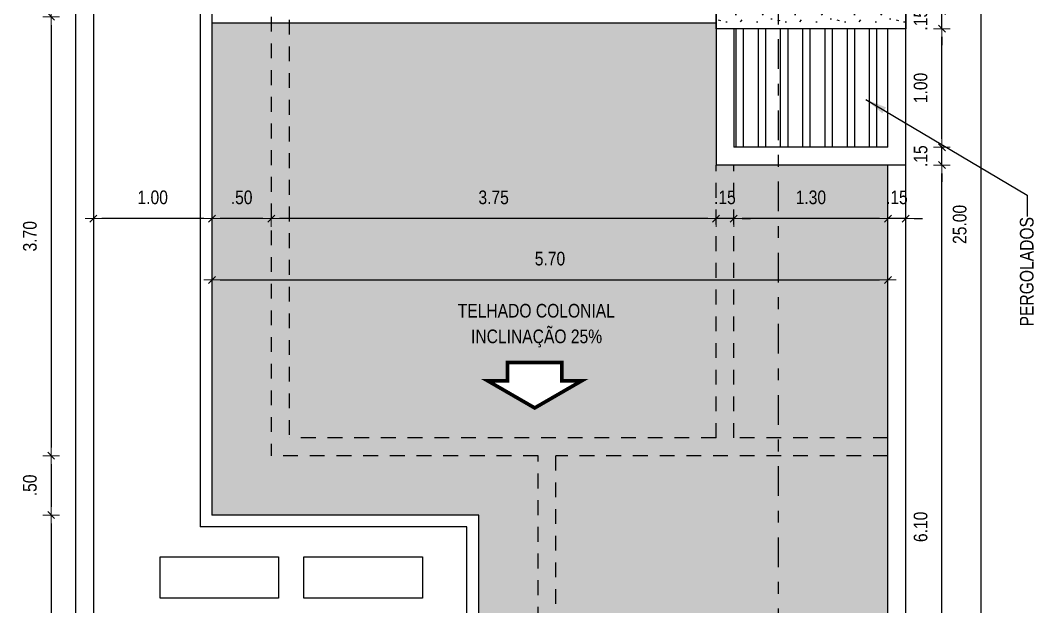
# Model space of a CAD drawing. Extents: x -415 to -176, y -135 to 749.
# Drawn here: x -410.1 to -401.55, y 729.46 to 734.41 of the extents above; entities that cross this region are included whole.
import ezdxf
from ezdxf.enums import TextEntityAlignment as Align

# ---------------------------------------------------------------- set-up
doc = ezdxf.new("R2010")
doc.units = 0
doc.header["$MEASUREMENT"] = 0
doc.header["$PDSIZE"] = -5
doc.linetypes.add('DASHDOT2', pattern=[0.5, 0.25, -0.125, 0, -0.125])
doc.linetypes.add('HIDDEN2', pattern=[0.1875, 0.125, -0.0625])
doc.layers.get('0').update_dxf_attribs({"linetype": 'CONTINUOUS'})
doc.layers.get('Defpoints').update_dxf_attribs({"linetype": 'CONTINUOUS'})
for name, color, linetype in [('AR-ALV', 5, 'CONTINUOUS'), ('E-txt-g', 3, 'CONTINUOUS'), ('TEXTO3', 4, 'CONTINUOUS')]:
    doc.layers.add(name, color=color, linetype=linetype)
for name, color, linetype, lineweight in [('E-Cta-W', 7, 'CONTINUOUS', 20), ('E-Lay-9', 9, 'CONTINUOUS', 9), ('E-Pen-C', 4, 'CONTINUOUS', 15), ('E-Pen-G', 3, 'CONTINUOUS', 30), ('E-Txt-W', 7, 'CONTINUOUS', 20)]:
    doc.layers.add(name, color=color, linetype=linetype, lineweight=lineweight)
doc.styles.add('F2', font='swissc.ttf')
doc.styles.add('REG60', font='romans.shx', dxfattribs={"width": 0.8, "height": 0.15})
doc.styles.add('REG80', font='romans.shx', dxfattribs={"width": 0.8, "height": 0.2})
doc.dimstyles.new('DIMENSION-1', dxfattribs={"dimtxt": 0.11, "dimasz": 0.07, "dimexe": 1, "dimexo": 0, "dimgap": 0.12, "dimtad": 1, "dimzin": 7, "dimdsep": 46, "dimtxsty": 'F2', "dimblk1": 'TRACO', "dimblk2": 'TRACO', "dimsah": 1, "dimcen": 1, "dimse1": 1, "dimse2": 1, "dimclrd": 256, "dimclre": 256, "dimclrt": 6, "dimadec": 0, "dimazin": 0, "dimtfac": 1, "dimtix": 1, "dimtmove": 2, "dimatfit": 3, "dimldrblk": 'TRACO', "dimfxl": 1, "dimtolj": 1, "dimtzin": 0, "dimarcsym": 0})
doc.dimstyles.get("Standard").update_dxf_attribs({"dimtxt": 0.18, "dimasz": 0.18, "dimexe": 0.18, "dimexo": 0.0625, "dimgap": 0.09, "dimtad": 0, "dimtih": 1, "dimtoh": 1, "dimdec": 4, "dimzin": 0, "dimdsep": 46, "dimtxsty": 'Standard', "dimcen": 0.09, "dimadec": 0, "dimazin": 0, "dimtfac": 1, "dimtdec": 4, "dimtofl": 0, "dimtmove": 0, "dimatfit": 3, "dimfxl": 1, "dimtolj": 1, "dimtzin": 0, "dimarcsym": 0})

# ---------------------------------------------------------------- blocks, each defined once
blk = doc.blocks.new('Seta')
at = {"const_width": 2}
blk.add_lwpolyline([(10, 15), (10, 25.98), (25, 0), (10, -25.98), (10, -15), (0, -15), (0, 15)], close=True, dxfattribs=at)
blk = doc.blocks.new('TXT-AMB75')
at = {"layer": 'E-txt-g', "style": 'REG80', "width": 0.8, "flags": 8}
blk.add_attdef('TXT', text='', height=0.2, dxfattribs=at).set_placement((0.005, 0.296), align=Align.CENTER)
at = {"layer": 'E-Txt-W', "style": 'REG60', "width": 0.8, "flags": 8}
blk.add_attdef('TXT', text='', height=0.15, dxfattribs=at).set_placement((0.005, 0.027), align=Align.CENTER)
blk = doc.blocks.new('TRACO')
at = {"layer": 'E-Pen-C'}
for p, q in [((-1, 0), (1, 0)), ((0, 1), (0, -1))]:
    blk.add_line(p, q, dxfattribs=at)
at = {"layer": 'E-Pen-G'}
blk.add_line((-0.42, -0.42), (0.42, 0.42), dxfattribs=at)
blk = doc.blocks.new('*D383')
at = {"color": 4, "lineweight": -2}
blk.add_line((-402.328, 727.1571), (-402.328, 733.1171), dxfattribs=at)
at = {"layer": 'Defpoints', "color": 0, "linetype": 'Continuous'}
for p in [(-402.7976, 733.1871), (-402.328, 733.1871), (-402.7824, 727.0871)]:
    blk.add_point(p, dxfattribs=at)
at = {"color": 4, "linetype": 'Continuous', "lineweight": -2, "xscale": 0.07, "yscale": 0.07, "zscale": 0.07}
for p, rotation in [((-402.328, 733.1871), 90), ((-402.328, 727.0871), 270)]:
    blk.add_blockref('TRACO', p, dxfattribs=dict(at, rotation=rotation))
at = {"color": 4, "linetype": 'Continuous', "insert": (-402.507, 730.1371), "char_height": 0.115, "attachment_point": 5, "rotation": 90, "style": 'F2'}
blk.add_mtext('\\A1;6.10', dxfattribs=at)
blk = doc.blocks.new('*D384')
at = {"color": 4, "lineweight": -2}
for p, q in [((-402.328, 733.4071), (-402.328, 733.4771)), ((-402.328, 733.1871), (-402.328, 733.3371)), ((-402.328, 733.1171), (-402.328, 733.0471))]:
    blk.add_line(p, q, dxfattribs=at)
at = {"layer": 'Defpoints', "color": 0, "linetype": 'Continuous'}
for p in [(-402.7824, 733.3371), (-402.328, 733.3371), (-402.7976, 733.1871)]:
    blk.add_point(p, dxfattribs=at)
at = {"color": 4, "linetype": 'Continuous', "lineweight": -2, "xscale": 0.07, "yscale": 0.07, "zscale": 0.07}
for p, rotation in [((-402.328, 733.3371), 270), ((-402.328, 733.1871), 90)]:
    blk.add_blockref('TRACO', p, dxfattribs=dict(at, rotation=rotation))
at = {"color": 4, "linetype": 'Continuous', "insert": (-402.507, 733.2621), "char_height": 0.115, "attachment_point": 5, "rotation": 90, "style": 'F2'}
blk.add_mtext('\\A1;.15', dxfattribs=at)
blk = doc.blocks.new('*D385')
at = {"color": 4, "lineweight": -2}
blk.add_line((-402.328, 733.4071), (-402.328, 734.2671), dxfattribs=at)
at = {"layer": 'Defpoints', "color": 0, "linetype": 'Continuous'}
for p in [(-402.7824, 734.3371), (-402.328, 734.3371), (-402.7824, 733.3371)]:
    blk.add_point(p, dxfattribs=at)
at = {"color": 4, "linetype": 'Continuous', "lineweight": -2, "xscale": 0.07, "yscale": 0.07, "zscale": 0.07}
for p, rotation in [((-402.328, 734.3371), 90), ((-402.328, 733.3371), 270)]:
    blk.add_blockref('TRACO', p, dxfattribs=dict(at, rotation=rotation))
at = {"color": 4, "linetype": 'Continuous', "insert": (-402.507, 733.8371), "char_height": 0.115, "attachment_point": 5, "rotation": 90, "style": 'F2'}
blk.add_mtext('\\A1;1.00', dxfattribs=at)
blk = doc.blocks.new('*D386')
at = {"color": 4, "lineweight": -2}
for p, q in [((-402.328, 734.5571), (-402.328, 734.6271)), ((-402.328, 734.3371), (-402.328, 734.4871)), ((-402.328, 734.2671), (-402.328, 734.1971))]:
    blk.add_line(p, q, dxfattribs=at)
at = {"layer": 'Defpoints', "color": 0, "linetype": 'Continuous'}
for p in [(-402.7824, 734.4871), (-402.328, 734.4871), (-402.7824, 734.3371)]:
    blk.add_point(p, dxfattribs=at)
at = {"color": 4, "linetype": 'Continuous', "lineweight": -2, "xscale": 0.07, "yscale": 0.07, "zscale": 0.07}
for p, rotation in [((-402.328, 734.4871), 270), ((-402.328, 734.3371), 90)]:
    blk.add_blockref('TRACO', p, dxfattribs=dict(at, rotation=rotation))
at = {"color": 4, "linetype": 'Continuous', "insert": (-402.507, 734.4121), "char_height": 0.115, "attachment_point": 5, "rotation": 90, "style": 'F2'}
blk.add_mtext('\\A1;.15', dxfattribs=at)
blk = doc.blocks.new('*D392')
at = {"color": 4, "lineweight": -2}
blk.add_line((-401.9982, 745.1171), (-401.9982, 720.2571), dxfattribs=at)
at = {"layer": 'Defpoints', "color": 0, "linetype": 'Continuous'}
for p in [(-402.6324, 745.1871), (-402.6324, 720.1871), (-401.9982, 720.1871)]:
    blk.add_point(p, dxfattribs=at)
at = {"color": 4, "linetype": 'Continuous', "lineweight": -2, "xscale": 0.07, "yscale": 0.07, "zscale": 0.07}
for p, rotation in [((-401.9982, 745.1871), 90), ((-401.9982, 720.1871), 270)]:
    blk.add_blockref('TRACO', p, dxfattribs=dict(at, rotation=rotation))
at = {"color": 4, "linetype": 'Continuous', "insert": (-402.1773, 732.6871), "char_height": 0.115, "attachment_point": 5, "rotation": 90, "style": 'F2'}
blk.add_mtext('\\A1;25.00', dxfattribs=at)
blk = doc.blocks.new('*D395')
at = {"color": 4, "lineweight": -2}
blk.add_line((-409.8386, 741.1171), (-409.8386, 734.5071), dxfattribs=at)
at = {"layer": 'Defpoints', "color": 0, "linetype": 'Continuous'}
for p in [(-407.9824, 741.1871), (-409.8386, 734.4371), (-408.4824, 734.4371)]:
    blk.add_point(p, dxfattribs=at)
at = {"color": 4, "linetype": 'Continuous', "lineweight": -2, "xscale": 0.07, "yscale": 0.07, "zscale": 0.07}
for p, rotation in [((-409.8386, 741.1871), 90), ((-409.8386, 734.4371), 270)]:
    blk.add_blockref('TRACO', p, dxfattribs=dict(at, rotation=rotation))
at = {"color": 4, "linetype": 'Continuous', "insert": (-410.0177, 737.8121), "char_height": 0.115, "attachment_point": 5, "rotation": 90, "style": 'F2'}
blk.add_mtext('\\A1;6.75', dxfattribs=at)
blk = doc.blocks.new('*D396')
at = {"color": 4, "lineweight": -2}
blk.add_line((-409.8386, 734.3671), (-409.8386, 730.8071), dxfattribs=at)
at = {"layer": 'Defpoints', "color": 0, "linetype": 'Continuous'}
for p in [(-408.4824, 734.4371), (-409.8386, 730.7371), (-407.9824, 730.7371)]:
    blk.add_point(p, dxfattribs=at)
at = {"color": 4, "linetype": 'Continuous', "lineweight": -2, "xscale": 0.07, "yscale": 0.07, "zscale": 0.07}
for p, rotation in [((-409.8386, 734.4371), 90), ((-409.8386, 730.7371), 270)]:
    blk.add_blockref('TRACO', p, dxfattribs=dict(at, rotation=rotation))
at = {"color": 4, "linetype": 'Continuous', "insert": (-410.0176, 732.5871), "char_height": 0.115, "attachment_point": 5, "rotation": 90, "style": 'F2'}
blk.add_mtext('\\A1;3.70', dxfattribs=at)
blk = doc.blocks.new('*D397')
at = {"color": 4, "lineweight": -2}
blk.add_line((-409.8386, 730.6671), (-409.8386, 730.3071), dxfattribs=at)
at = {"layer": 'Defpoints', "color": 0, "linetype": 'Continuous'}
for p in [(-407.9824, 730.7371), (-409.8386, 730.2371), (-408.4824, 730.2371)]:
    blk.add_point(p, dxfattribs=at)
at = {"color": 4, "linetype": 'Continuous', "lineweight": -2, "xscale": 0.07, "yscale": 0.07, "zscale": 0.07}
for p, rotation in [((-409.8386, 730.7371), 90), ((-409.8386, 730.2371), 270)]:
    blk.add_blockref('TRACO', p, dxfattribs=dict(at, rotation=rotation))
at = {"color": 4, "linetype": 'Continuous', "insert": (-410.0176, 730.4871), "char_height": 0.115, "attachment_point": 5, "rotation": 90, "style": 'F2'}
blk.add_mtext('\\A1;.50', dxfattribs=at)
blk = doc.blocks.new('*D398')
at = {"color": 4, "lineweight": -2}
blk.add_line((-409.8386, 730.1671), (-409.8386, 727.1571), dxfattribs=at)
at = {"layer": 'Defpoints', "color": 0, "linetype": 'Continuous'}
for p in [(-408.4824, 730.2371), (-409.8386, 727.0871), (-405.7324, 727.0871)]:
    blk.add_point(p, dxfattribs=at)
at = {"color": 4, "linetype": 'Continuous', "lineweight": -2, "xscale": 0.07, "yscale": 0.07, "zscale": 0.07}
for p, rotation in [((-409.8386, 730.2371), 90), ((-409.8386, 727.0871), 270)]:
    blk.add_blockref('TRACO', p, dxfattribs=dict(at, rotation=rotation))
at = {"color": 4, "linetype": 'Continuous', "insert": (-410.0177, 728.6621), "char_height": 0.115, "attachment_point": 5, "rotation": 90, "style": 'F2'}
blk.add_mtext('\\A1;3.15', dxfattribs=at)
blk = doc.blocks.new('*D406')
at = {"color": 4, "lineweight": -2}
for p, q in [((-402.8524, 732.7355), (-402.9224, 732.7355)), ((-402.6324, 732.7355), (-402.7824, 732.7355)), ((-402.5624, 732.7355), (-402.4924, 732.7355))]:
    blk.add_line(p, q, dxfattribs=at)
at = {"layer": 'Defpoints', "color": 0, "linetype": 'Continuous'}
for p in [(-402.7824, 733.1871), (-402.6324, 733.1871), (-402.7824, 732.7355)]:
    blk.add_point(p, dxfattribs=at)
at = {"color": 4, "linetype": 'Continuous', "lineweight": -2, "xscale": 0.07, "yscale": 0.07, "zscale": 0.07}
blk.add_blockref('TRACO', (-402.7824, 732.7355), dxfattribs=at)
at = {"color": 4, "linetype": 'Continuous', "lineweight": -2, "xscale": 0.07, "yscale": 0.07, "zscale": 0.07, "rotation": 180}
blk.add_blockref('TRACO', (-402.6324, 732.7355), dxfattribs=at)
at = {"color": 4, "linetype": 'Continuous', "insert": (-402.7074, 732.9145), "char_height": 0.115, "attachment_point": 5, "style": 'F2'}
blk.add_mtext('\\A1;.15', dxfattribs=at)
blk = doc.blocks.new('*D407')
at = {"color": 4, "lineweight": -2}
blk.add_line((-402.8524, 732.7355), (-404.0124, 732.7355), dxfattribs=at)
at = {"layer": 'Defpoints', "color": 0, "linetype": 'Continuous'}
for p in [(-404.0824, 733.3371), (-402.7824, 733.1871), (-404.0824, 732.7355)]:
    blk.add_point(p, dxfattribs=at)
at = {"color": 4, "linetype": 'Continuous', "lineweight": -2, "xscale": 0.07, "yscale": 0.07, "zscale": 0.07, "rotation": 180}
blk.add_blockref('TRACO', (-404.0824, 732.7355), dxfattribs=at)
at = {"color": 4, "linetype": 'Continuous', "lineweight": -2, "xscale": 0.07, "yscale": 0.07, "zscale": 0.07}
blk.add_blockref('TRACO', (-402.7824, 732.7355), dxfattribs=at)
at = {"color": 4, "linetype": 'Continuous', "insert": (-403.4324, 732.9145), "char_height": 0.115, "attachment_point": 5, "style": 'F2'}
blk.add_mtext('\\A1;1.30', dxfattribs=at)
blk = doc.blocks.new('*D408')
at = {"color": 4, "lineweight": -2}
for p, q in [((-404.3024, 732.7355), (-404.3724, 732.7355)), ((-404.0824, 732.7355), (-404.2324, 732.7355)), ((-404.0124, 732.7355), (-403.9424, 732.7355))]:
    blk.add_line(p, q, dxfattribs=at)
at = {"layer": 'Defpoints', "color": 0, "linetype": 'Continuous'}
for p in [(-404.0824, 733.3371), (-404.2324, 733.1871), (-404.2324, 732.7355)]:
    blk.add_point(p, dxfattribs=at)
at = {"color": 4, "linetype": 'Continuous', "lineweight": -2, "xscale": 0.07, "yscale": 0.07, "zscale": 0.07}
blk.add_blockref('TRACO', (-404.2324, 732.7355), dxfattribs=at)
at = {"color": 4, "linetype": 'Continuous', "lineweight": -2, "xscale": 0.07, "yscale": 0.07, "zscale": 0.07, "rotation": 180}
blk.add_blockref('TRACO', (-404.0824, 732.7355), dxfattribs=at)
at = {"color": 4, "linetype": 'Continuous', "insert": (-404.1574, 732.9145), "char_height": 0.115, "attachment_point": 5, "style": 'F2'}
blk.add_mtext('\\A1;.15', dxfattribs=at)
blk = doc.blocks.new('*D409')
at = {"color": 4, "lineweight": -2}
blk.add_line((-404.3024, 732.7355), (-407.9124, 732.7355), dxfattribs=at)
at = {"layer": 'Defpoints', "color": 0, "linetype": 'Continuous'}
for p in [(-404.2324, 733.1871), (-407.9824, 732.8437), (-407.9824, 732.7355)]:
    blk.add_point(p, dxfattribs=at)
at = {"color": 4, "linetype": 'Continuous', "lineweight": -2, "xscale": 0.07, "yscale": 0.07, "zscale": 0.07, "rotation": 180}
blk.add_blockref('TRACO', (-407.9824, 732.7355), dxfattribs=at)
at = {"color": 4, "linetype": 'Continuous', "lineweight": -2, "xscale": 0.07, "yscale": 0.07, "zscale": 0.07}
blk.add_blockref('TRACO', (-404.2324, 732.7355), dxfattribs=at)
at = {"color": 4, "linetype": 'Continuous', "insert": (-406.1074, 732.9145), "char_height": 0.115, "attachment_point": 5, "style": 'F2'}
blk.add_mtext('\\A1;3.75', dxfattribs=at)
blk = doc.blocks.new('*D410')
at = {"color": 4, "lineweight": -2}
blk.add_line((-408.0524, 732.7355), (-408.4124, 732.7355), dxfattribs=at)
at = {"layer": 'Defpoints', "color": 0, "linetype": 'Continuous'}
for p in [(-407.9824, 732.8437), (-408.4824, 732.7355), (-408.4824, 732.7038)]:
    blk.add_point(p, dxfattribs=at)
at = {"color": 4, "linetype": 'Continuous', "lineweight": -2, "xscale": 0.07, "yscale": 0.07, "zscale": 0.07, "rotation": 180}
blk.add_blockref('TRACO', (-408.4824, 732.7355), dxfattribs=at)
at = {"color": 4, "linetype": 'Continuous', "lineweight": -2, "xscale": 0.07, "yscale": 0.07, "zscale": 0.07}
blk.add_blockref('TRACO', (-407.9824, 732.7355), dxfattribs=at)
at = {"color": 4, "linetype": 'Continuous', "insert": (-408.2324, 732.9145), "char_height": 0.115, "attachment_point": 5, "style": 'F2'}
blk.add_mtext('\\A1;.50', dxfattribs=at)
blk = doc.blocks.new('*D411')
at = {"color": 4, "lineweight": -2}
blk.add_line((-408.5524, 732.7355), (-409.4124, 732.7355), dxfattribs=at)
at = {"layer": 'Defpoints', "color": 0, "linetype": 'Continuous'}
for p in [(-409.4824, 732.7355), (-409.4824, 732.7038), (-408.4824, 732.7038)]:
    blk.add_point(p, dxfattribs=at)
at = {"color": 4, "linetype": 'Continuous', "lineweight": -2, "xscale": 0.07, "yscale": 0.07, "zscale": 0.07, "rotation": 180}
blk.add_blockref('TRACO', (-409.4824, 732.7355), dxfattribs=at)
at = {"color": 4, "linetype": 'Continuous', "lineweight": -2, "xscale": 0.07, "yscale": 0.07, "zscale": 0.07}
blk.add_blockref('TRACO', (-408.4824, 732.7355), dxfattribs=at)
at = {"color": 4, "linetype": 'Continuous', "insert": (-408.9824, 732.9145), "char_height": 0.115, "attachment_point": 5, "style": 'F2'}
blk.add_mtext('\\A1;1.00', dxfattribs=at)
blk = doc.blocks.new('*D412')
at = {"color": 4, "lineweight": -2}
blk.add_line((-408.4124, 732.2191), (-402.8524, 732.2191), dxfattribs=at)
at = {"layer": 'Defpoints', "color": 0, "linetype": 'Continuous'}
for p in [(-408.4824, 732.4988), (-402.7824, 732.5454), (-402.7824, 732.2191)]:
    blk.add_point(p, dxfattribs=at)
at = {"color": 4, "linetype": 'Continuous', "lineweight": -2, "xscale": 0.07, "yscale": 0.07, "zscale": 0.07, "rotation": 180}
blk.add_blockref('TRACO', (-408.4824, 732.2191), dxfattribs=at)
at = {"color": 4, "linetype": 'Continuous', "lineweight": -2, "xscale": 0.07, "yscale": 0.07, "zscale": 0.07}
blk.add_blockref('TRACO', (-402.7824, 732.2191), dxfattribs=at)
at = {"color": 4, "linetype": 'Continuous', "insert": (-405.6324, 732.3981), "char_height": 0.115, "attachment_point": 5, "style": 'F2'}
blk.add_mtext('\\A1;5.70', dxfattribs=at)
blk = doc.blocks.new('*D432')
at = {"color": 4, "lineweight": -2}
blk.add_line((-410.2114, 720.2571), (-410.2114, 745.1171), dxfattribs=at)
at = {"layer": 'Defpoints', "color": 0, "linetype": 'Continuous'}
for p in [(-410.2114, 745.1871), (-409.6324, 745.1871), (-409.6324, 720.1871)]:
    blk.add_point(p, dxfattribs=at)
at = {"color": 4, "linetype": 'Continuous', "lineweight": -2, "xscale": 0.07, "yscale": 0.07, "zscale": 0.07}
for p, rotation in [((-410.2114, 745.1871), 90), ((-410.2114, 720.1871), 270)]:
    blk.add_blockref('TRACO', p, dxfattribs=dict(at, rotation=rotation))
at = {"color": 4, "linetype": 'Continuous', "insert": (-410.3905, 732.6871), "char_height": 0.115, "attachment_point": 5, "rotation": 90, "style": 'F2'}
blk.add_mtext('\\A1;25.00', dxfattribs=at)

msp = doc.modelspace()

# ---------------------------------------------------------------- hatches: boundary and pattern name
at = {"linetype": 'Continuous'}
h = msp.add_hatch(dxfattribs=at)
h.set_pattern_fill('STIP2', color=8, scale=0.5, angle=-90, style=0, pattern_type=2)
h.set_pattern_definition([(270, (0.435, -0.045), (0.5, -8e-17), [0, -0.5]), (270, (0.355, -0.105), (0.5, -8e-17), [0, -0.5]), (270, (0.235, -0.08), (0.5, -8e-17), [0, -0.5]), (270, (0.12, -0.255), (0.5, -8e-17), [0, -0.5]), (270, (0.3, -0.24), (0.5, -8e-17), [0, -0.5]), (270, (0.42, -0.375), (0.5, -8e-17), [0, -0.5]), (270, (0.455, -0.2), (0.5, -8e-17), [0, -0.5]), (270, (0.25, -0.41), (0.5, -8e-17), [0, -0.5]), (270, (0.09, -0.385), (0.5, -8e-17), [0, -0.5]), (270, (0.015, -0.015), (0.5, -8e-17), [0, -0.5]), (270, (0.115, -0.105), (0.5, -8e-17), [0, -0.5]), (270, (0.02, -0.175), (0.5, -8e-17), [0, -0.5]), (270, (0.34, -0.48), (0.5, -8e-17), [0, -0.5]), (270, (0.215, -0.32), (0.5, -8e-17), [0, -0.5]), (270, (0.38, -0.28), (0.5, -8e-17), [0, -0.5]), (270, (0.335, -0.365), (0.5, -8e-17), [0, -0.5]), (270, (0.2, -0.185), (0.5, -8e-17), [0, -0.5]), (270, (0.47, -0.325), (0.5, -8e-17), [0, -0.5]), (270, (0.175, -0.48), (0.5, -8e-17), [0, -0.5]), (270, (0.025, -0.465), (0.5, -8e-17), [0, -0.5]), (345.9638, (0.285, -0.09), (-1.500000273, 0.499999029), [0.0206155, -2.0409375]), (239.0362, (0.39, -0.175), (1.000001242, 1.499999011), [0.029155, -2.886321]), (248.1986, (0.275, -0.32), (-0.499999955, -1.500000137), [0.026926, -2.6656565]), (59.0362, (0.035, -0.325), (-1.000001242, -1.499999011), [0.029155, -2.886321]), (323.1301, (0.1, -0.17), (1.499999959, -1.000000062), [0.025, -2.475]), (225, (0.46, -0.435), (-2e-16, -0.50000015), [0.0282845, -0.6788225]), (11.3099, (0.15, -0.4), (2.000000376, 0.499998816), [0.025495, -2.5240145]), (233.1301, (0.17, -0.03), (-1.000000062, -1.499999959), [0.025, -2.475]), (225, (0.485, -0.09), (-2e-16, -0.50000015), [0.021213, -0.6858935])])
h.paths.add_polyline_path([(-404.2324, 737.0371), (-402.6324, 737.0371), (-402.6324, 734.3371), (-404.2324, 734.3371)])
h.paths.add_polyline_path([(-403.6021, 735.6808), (-403.178, 735.6808), (-403.178, 735.8616), (-403.6021, 735.8616)], flags=24)
h.paths.add_polyline_path([(-403.6571, 735.5093), (-403.123, 735.5093), (-403.123, 735.7328), (-403.6571, 735.7328)], flags=24)
h.paths.add_polyline_path([(-403.009, 736.2926), (-402.761, 736.2926), (-402.761, 736.5334), (-403.009, 736.5334)], flags=24)
h = msp.add_hatch(dxfattribs=at)
h.set_pattern_fill('TROOF1', color=8, scale=0.15, angle=360, style=0, pattern_type=2)
h.set_pattern_definition([(0, (0, 0), (0.15, 0.15), [0.048, -0.102]), (125.2176, (0.144, 0.015), (1.05000017453, -1.49999987498), [0.03121305, -3.0900849]), (160.71, (0.126, 0.0405), (2.550000777635, -0.8999979741), [0.0317844, -3.1466586]), (199.29, (0.096, 0.051), (-2.550000777635, -0.8999979741), [0.0317844, -3.1466586]), (234.7824, (0.066, 0.0405), (-1.05000017453, -1.49999987498), [0.03121305, -3.0900849]), (270, (0.048, 0.015), (0.15, -0.15), [0.015, -0.135]), (90, (0.144, -4e-17), (-0.15, 0.15), [0.015, -0.135]), (0, (1e-18, 0.006), (0.15, 0.15), [0.042, -0.108]), (126.3844, (0.15, 0.018), (1.650001937525, -2.24999858293), [0.0354012, -3.50472585]), (162.3499, (0.129, 0.0465), (-2.850000422915, 0.899998778574), [0.0346302, -3.42838875]), (197.6501, (0.096, 0.057), (2.850000422915, 0.899998778574), [0.0346302, -3.42838875]), (233.6156, (0.063, 0.0465), (-1.650001937525, -2.24999858293), [0.0354012, -3.50472585]), (270, (0.042, 0.018), (0.15, -0.15), [0.012, -0.138]), (90, (0.15, 0.006), (-0.15, 0.15), [0.012, -0.138]), (0, (0.144, 0.006), (0.15, 0.15), [0.006, -0.144]), (87.3974, (0.042, 0.018), (-0.1500021288, -3.149999897937), [0.13213635, -3.17127105]), (92.6026, (0.15, 0.018), (-0.1500021288, 3.149999897937), [0.13213635, -3.17127105]), (0, (0.144, -4e-17), (0.15, 0.15), [0.006, -0.144])])
h.paths.add_polyline_path([(-408.4824, 734.3871), (-408.4824, 730.2371), (-406.2324, 730.2371), (-406.2324, 726.5871), (-402.7824, 726.5871), (-402.7824, 733.1871), (-404.2324, 733.1871), (-404.2324, 734.3871)])
h.paths.add_polyline_path([(-406.393, 731.8691), (-405.1025, 731.8691), (-405.1025, 732.0499), (-406.393, 732.0499)], flags=24)
h.paths.add_polyline_path([(-406.3128, 731.6059), (-405.1778, 731.6059), (-405.1778, 731.8749), (-406.3128, 731.8749)], flags=24)
h.paths.add_polyline_path([(-405.9904, 731.3692), (-406.1583, 731.3692), (-405.7611, 731.1398), (-405.3639, 731.3692), (-405.5318, 731.3692), (-405.5318, 731.522), (-405.9904, 731.522)], flags=16)
h.paths.add_polyline_path([(-408.359, 732.7933), (-408.111, 732.7933), (-408.111, 733.0341), (-408.359, 733.0341)], flags=24)
h.paths.add_polyline_path([(-405.7943, 732.2769), (-405.47, 732.2769), (-405.47, 732.5178), (-405.7943, 732.5178)], flags=24)
h.paths.add_polyline_path([(-406.2685, 732.7933), (-405.9443, 732.7933), (-405.9443, 733.0341), (-406.2685, 733.0341)], flags=24)
h.paths.add_polyline_path([(-404.2835, 732.7934), (-404.0354, 732.7934), (-404.0354, 733.0342), (-404.2835, 733.0342)], flags=24)
h.paths.add_polyline_path([(-403.5967, 732.7934), (-403.2725, 732.7934), (-403.2725, 733.0342), (-403.5967, 733.0342)], flags=24)
h.paths.add_polyline_path([(-404.6685, 727.5747), (-404.3443, 727.5747), (-404.3443, 727.8156), (-404.6685, 727.8156)], flags=24)
h.paths.add_polyline_path([(-404.4191, 727.9773), (-404.0949, 727.9773), (-404.0949, 728.2181), (-404.4191, 728.2181)], flags=24)
h.paths.add_polyline_path([(-406.109, 727.9771), (-405.861, 727.9771), (-405.861, 728.218), (-406.109, 728.218)], flags=24)
h = msp.add_hatch(dxfattribs=at)
h.set_pattern_fill('ANSI32', scale=0.5, angle=45, style=0)
h.paths.add_polyline_path([(-402.7824, 733.3371), (-402.7824, 734.3371), (-404.0824, 734.3371), (-404.0824, 733.3371)])

# ---------------------------------------------------------------- linework, layer by layer
at = {"layer": 'AR-ALV', "color": 8, "linetype": 'Continuous'}
for points in [[(-407.9216, 729.8838), (-407.9216, 729.5354), (-408.9206, 729.5354), (-408.9206, 729.8838)], [(-406.7078, 729.8838), (-406.7078, 729.5354), (-407.7068, 729.5354), (-407.7068, 729.8838)]]:
    msp.add_lwpolyline(points, close=True, dxfattribs=at)
at = {"layer": 'TEXTO3', "color": 2, "linetype": 'DASHDOT2'}
msp.add_line((-403.7046, 711.7978), (-403.7046, 746.5191), dxfattribs=at)
at = {"layer": 'TEXTO3', "color": 7}
for p, q in [((-409.6324, 745.1871), (-409.6324, 720.6371)), ((-409.4824, 745.0371), (-409.4824, 720.6371))]:
    msp.add_line(p, q, dxfattribs=at)
at = {"layer": 'TEXTO3', "color": 8}
for p, q in [((-408.5824, 742.3871), (-408.5824, 730.1371)), ((-406.3324, 730.1371), (-408.5824, 730.1371)), ((-406.3324, 726.4871), (-406.3324, 730.1371))]:
    msp.add_line(p, q, dxfattribs=at)
at = {"layer": 'TEXTO3', "color": 2}
for p, q in [((-408.4824, 741.6871), (-408.4824, 730.2371)), ((-408.4824, 734.3871), (-404.2324, 734.3871)), ((-402.7824, 726.4371), (-402.7824, 733.1871)), ((-402.6324, 726.4371), (-402.6324, 733.1871)), ((-406.2324, 730.2371), (-408.4824, 730.2371)), ((-406.2324, 726.5871), (-406.2324, 730.2371))]:
    msp.add_line(p, q, dxfattribs=at)
at = {"layer": 'TEXTO3', "color": 7, "linetype": 'HIDDEN2'}
for p, q in [((-407.9824, 741.1871), (-407.9824, 730.7371)), ((-407.8324, 736.8871), (-407.8324, 730.8871)), ((-404.2324, 730.8871), (-404.2324, 733.1871)), ((-404.0824, 730.8871), (-404.0824, 733.1871)), ((-404.2324, 730.8871), (-407.8324, 730.8871)), ((-405.7324, 730.7371), (-407.9824, 730.7371)), ((-405.7324, 727.0871), (-405.7324, 730.7371)), ((-402.7824, 730.7371), (-405.5824, 730.7371)), ((-405.5824, 727.2371), (-405.5824, 730.7371))]:
    msp.add_line(p, q, dxfattribs=at)
at = {"layer": 'TEXTO3', "color": 5}
for p, q in [((-404.2324, 734.4871), (-404.2324, 733.1871)), ((-402.6324, 733.1871), (-402.6324, 734.4871)), ((-402.7824, 734.3371), (-404.0824, 734.3371)), ((-404.0824, 734.3371), (-404.0824, 733.3371)), ((-402.7824, 733.3371), (-402.7824, 734.3371)), ((-402.7824, 733.3371), (-404.0824, 733.3371)), ((-402.6324, 733.1871), (-404.2324, 733.1871))]:
    msp.add_line(p, q, dxfattribs=at)
at = {"layer": 'TEXTO3', "color": 8, "linetype": 'HIDDEN2'}
msp.add_line((-402.7824, 730.8871), (-404.0824, 730.8871), dxfattribs=at)
at = {"layer": 'TEXTO3', "color": 5}
msp.add_lwpolyline([(-404.2324, 737.0371), (-402.6324, 737.0371), (-402.6324, 734.3371), (-404.2324, 734.3371)], close=True, dxfattribs=at)

# ---------------------------------------------------------------- block references
ref = msp.add_blockref('TXT-AMB75', (-405.7453, 731.6859), dxfattribs=dict(xscale=-0.7290000000000001, yscale=0.7290000000000001, zscale=0.7290000000000001))
ref.add_attrib('TXT', 'TELHADO COLONIAL', dxfattribs={"layer": 'E-txt-g', "color": 2, "height": 0.115, "style": 'F2'}).set_placement((-405.7477, 731.902), align=Align.CENTER)
ref.add_attrib('TXT', 'INCLINAÇÃO 25%', dxfattribs={"layer": 'E-Txt-W', "height": 0.115, "style": 'F2'}).set_placement((-405.7453, 731.6859), align=Align.CENTER)
at = {"layer": 'E-Lay-9', "color": 6, "xscale": -0.01528799999998609, "yscale": 0.01528799999998609, "zscale": 0.01528799999998609, "rotation": 90.00000000000007}
msp.add_blockref('Seta', (-405.7611, 731.522), dxfattribs=at)

# ---------------------------------------------------------------- texts
at = {"color": 4, "linetype": 'Continuous', "style": 'F2'}
msp.add_text('PERGOLADOS', height=0.115, rotation=90, dxfattribs=at).set_placement((-401.5548, 731.8271))

# ---------------------------------------------------------------- dimensions: what is measured, and where the dimension line sits
at = {"color": 8, "linetype": 'Continuous'}
for base, p1, p2, picture, middle in [((-410.2114, 745.1871), (-409.6324, 720.1871), (-409.6324, 745.1871), '*D432', (-410.3905, 732.6871)), ((-401.9982, 720.1871), (-402.6324, 745.1871), (-402.6324, 720.1871), '*D392', (-402.1773, 732.6871)), ((-409.8386, 734.4371), (-407.9824, 741.1871), (-408.4824, 734.4371), '*D395', (-410.0177, 737.8121)), ((-402.328, 734.4871), (-402.7824, 734.3371), (-402.7824, 734.4871), '*D386', (-402.507, 734.4121)), ((-409.8386, 730.7371), (-408.4824, 734.4371), (-407.9824, 730.7371), '*D396', (-410.0176, 732.5871)), ((-402.328, 734.3371), (-402.7824, 733.3371), (-402.7824, 734.3371), '*D385', (-402.507, 733.8371)), ((-402.328, 733.3371), (-402.7976, 733.1871), (-402.7824, 733.3371), '*D384', (-402.507, 733.2621)), ((-402.328, 733.1871), (-402.7824, 727.0871), (-402.7976, 733.1871), '*D383', (-402.507, 730.1371)), ((-409.8386, 730.2371), (-407.9824, 730.7371), (-408.4824, 730.2371), '*D397', (-410.0176, 730.4871)), ((-409.8386, 727.0871), (-408.4824, 730.2371), (-405.7324, 727.0871), '*D398', (-410.0177, 728.6621))]:
    dim = msp.add_linear_dim(base=base, p1=p1, p2=p2, angle=90, dimstyle='DIMENSION-1', override={"dimtxt": 0.115, "dimclrd": 4, "dimclrt": 4, "dimadec": 8, "dimfxl": 0.04, "dimfxlon": 1}, dxfattribs=at)
    dim.commit()
    dim.dimension.update_dxf_attribs({"geometry": picture, "text_midpoint": middle})
for base, p1, p2, picture, middle in [((-404.2324, 732.7355), (-404.0824, 733.3371), (-404.2324, 733.1871), '*D408', (-404.1574, 732.9145)), ((-404.0824, 732.7355), (-402.7824, 733.1871), (-404.0824, 733.3371), '*D407', (-403.4324, 732.9145)), ((-407.9824, 732.7355), (-404.2324, 733.1871), (-407.9824, 732.8437), '*D409', (-406.1074, 732.9145)), ((-402.7824, 732.7355), (-402.6324, 733.1871), (-402.7824, 733.1871), '*D406', (-402.7074, 732.9145)), ((-409.4824, 732.7355), (-408.4824, 732.7038), (-409.4824, 732.7038), '*D411', (-408.9824, 732.9145)), ((-408.4824, 732.7355), (-407.9824, 732.8437), (-408.4824, 732.7038), '*D410', (-408.2324, 732.9145)), ((-402.7824, 732.2191), (-408.4824, 732.4988), (-402.7824, 732.5454), '*D412', (-405.6324, 732.3981))]:
    dim = msp.add_linear_dim(base=base, p1=p1, p2=p2, dimstyle='DIMENSION-1', override={"dimtxt": 0.115, "dimclrd": 4, "dimclrt": 4, "dimadec": 8, "dimfxl": 0.04, "dimfxlon": 1}, dxfattribs=at)
    dim.commit()
    dim.dimension.update_dxf_attribs({"geometry": picture, "text_midpoint": middle})

# ---------------------------------------------------------------- leaders
at = {"layer": 'E-Cta-W', "color": 4, "annotation_type": 0, "has_hookline": 1, "hookline_direction": 0, "horizontal_direction": (0, -1, 0)}
msp.add_leader([(-402.9686, 733.7405), (-401.6093, 732.933), (-401.6093, 732.753)], dimstyle='Standard', dxfattribs=at)

doc.saveas('drawing.dxf')
